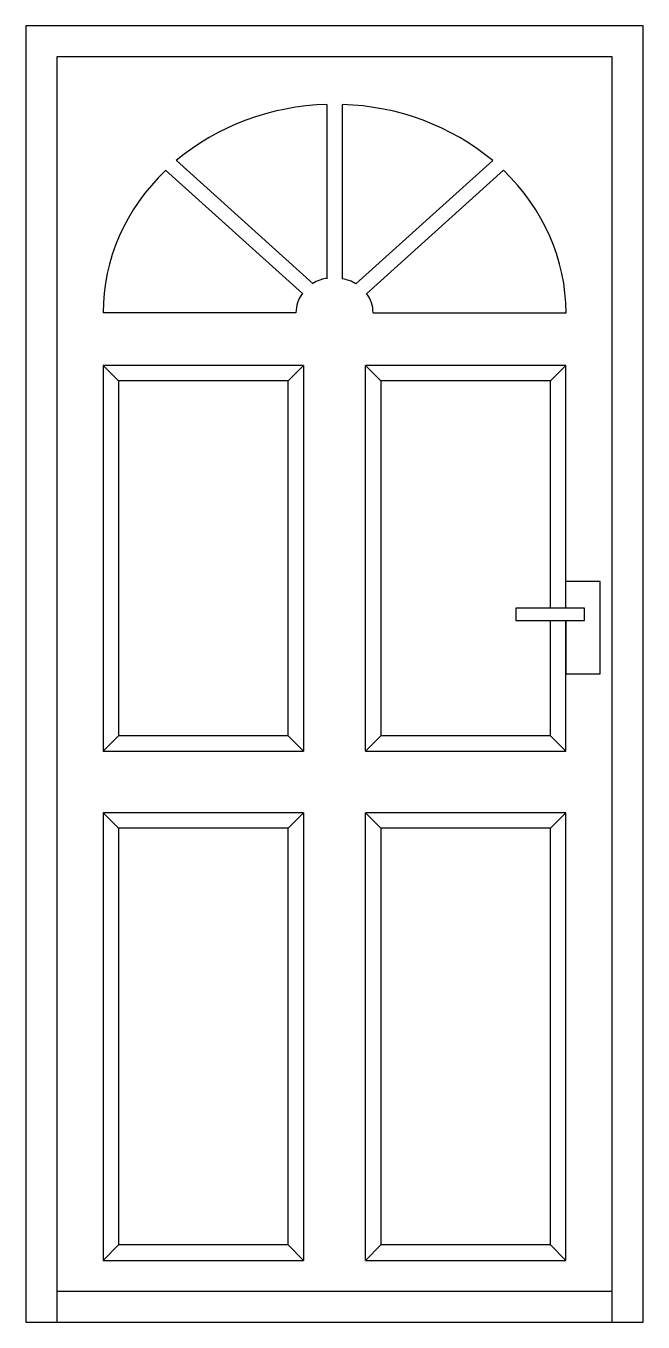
# Model space of a CAD drawing. Header units: millimetres. Extents: x -727.27 to -726.27, y 1775.63 to 1777.73.
import ezdxf

# ---------------------------------------------------------------- set-up
doc = ezdxf.new("R2010")
doc.units = ezdxf.units.MM
doc.header["$LTSCALE"] = 10
doc.layers.add('Portas', color=2, linetype='Continuous')

msp = doc.modelspace()

# ---------------------------------------------------------------- linework, layer by layer
at = {"layer": 'Portas'}
for p, q in [((-726.2656, 1777.7299), (-727.2656, 1777.7299)), ((-727.2656, 1777.7299), (-727.2656, 1775.63)), ((-726.2656, 1775.63), (-726.2656, 1777.7299)), ((-727.2656, 1775.63), (-726.2656, 1775.63))]:
    msp.add_line(p, q, dxfattribs=at)
at = {"layer": 'Portas', "color": 1}
for p, q in [((-726.3156, 1777.68), (-727.2156, 1777.68)), ((-727.2156, 1777.68), (-727.2156, 1775.63)), ((-726.3156, 1775.63), (-726.3156, 1777.68)), ((-726.7781, 1777.6027), (-726.7781, 1777.3204)), ((-726.7531, 1777.6027), (-726.7531, 1777.3204)), ((-727.0219, 1777.5117), (-726.8001, 1777.3122)), ((-726.731, 1777.3122), (-726.5093, 1777.5117)), ((-727.0394, 1777.496), (-726.8177, 1777.2964)), ((-726.4918, 1777.496), (-726.7135, 1777.2964)), ((-726.8281, 1777.2653), (-727.1406, 1777.2653)), ((-726.7031, 1777.2653), (-726.3905, 1777.2653)), ((-727.1406, 1777.18), (-727.1406, 1776.555)), ((-726.8156, 1777.18), (-727.1406, 1777.18)), ((-727.1406, 1777.18), (-727.1156, 1777.155)), ((-726.8156, 1777.18), (-726.8406, 1777.155)), ((-726.8156, 1777.18), (-726.8156, 1776.555)), ((-726.7156, 1776.555), (-726.7156, 1777.18)), ((-726.7156, 1777.18), (-726.6906, 1777.155)), ((-726.3906, 1777.18), (-726.7156, 1777.18)), ((-726.3906, 1777.18), (-726.4156, 1777.155)), ((-726.3906, 1776.7867), (-726.3906, 1777.18)), ((-727.1156, 1777.155), (-727.1156, 1776.58)), ((-726.8406, 1777.155), (-727.1156, 1777.155)), ((-726.8406, 1776.58), (-726.8406, 1777.155)), ((-726.6906, 1777.155), (-726.6906, 1776.58)), ((-726.4156, 1777.155), (-726.6906, 1777.155)), ((-726.4156, 1776.7867), (-726.4156, 1777.155)), ((-726.3351, 1776.83), (-726.3906, 1776.83)), ((-726.3906, 1776.7867), (-726.3906, 1776.83)), ((-726.3351, 1776.68), (-726.3351, 1776.83)), ((-726.3606, 1776.7867), (-726.4718, 1776.7867)), ((-726.4718, 1776.7867), (-726.4718, 1776.7667)), ((-726.3606, 1776.7667), (-726.3606, 1776.7867)), ((-726.4718, 1776.7667), (-726.3606, 1776.7667)), ((-726.4156, 1776.58), (-726.4156, 1776.7667)), ((-726.3906, 1776.7667), (-726.3906, 1776.68)), ((-726.3906, 1776.555), (-726.3906, 1776.7667)), ((-726.3906, 1776.68), (-726.3351, 1776.68)), ((-727.1406, 1776.555), (-727.1156, 1776.58)), ((-726.8406, 1776.58), (-727.1156, 1776.58)), ((-726.8156, 1776.555), (-726.8406, 1776.58)), ((-726.7156, 1776.555), (-726.6906, 1776.58)), ((-726.4156, 1776.58), (-726.6906, 1776.58)), ((-726.3906, 1776.555), (-726.4156, 1776.58)), ((-727.1406, 1776.555), (-726.8156, 1776.555)), ((-726.7156, 1776.555), (-726.3906, 1776.555)), ((-727.1406, 1776.455), (-727.1156, 1776.43)), ((-726.8156, 1776.455), (-727.1406, 1776.455)), ((-727.1406, 1776.455), (-727.1406, 1775.73)), ((-726.8156, 1776.455), (-726.8406, 1776.43)), ((-726.8156, 1776.455), (-726.8156, 1775.73)), ((-726.3906, 1776.455), (-726.7156, 1776.455)), ((-726.7156, 1776.455), (-726.6906, 1776.43)), ((-726.7156, 1775.73), (-726.7156, 1776.455)), ((-726.3906, 1776.455), (-726.4156, 1776.43)), ((-726.3906, 1775.73), (-726.3906, 1776.455)), ((-726.8406, 1776.43), (-727.1156, 1776.43)), ((-727.1156, 1776.43), (-727.1156, 1775.755)), ((-726.8406, 1775.755), (-726.8406, 1776.43)), ((-726.4156, 1776.43), (-726.6906, 1776.43)), ((-726.6906, 1776.43), (-726.6906, 1775.755)), ((-726.4156, 1775.755), (-726.4156, 1776.43)), ((-727.1406, 1775.73), (-727.1156, 1775.755)), ((-726.8406, 1775.755), (-727.1156, 1775.755)), ((-726.8156, 1775.73), (-726.8406, 1775.755)), ((-726.7156, 1775.73), (-726.6906, 1775.755)), ((-726.4156, 1775.755), (-726.6906, 1775.755)), ((-726.3906, 1775.73), (-726.4156, 1775.755)), ((-727.1406, 1775.73), (-726.8156, 1775.73)), ((-726.7156, 1775.73), (-726.3906, 1775.73)), ((-727.2156, 1775.68), (-726.3156, 1775.68))]:
    msp.add_line(p, q, dxfattribs=at)
for major_axis, start_param, end_param in [((-0.3751, 0), -1.53749, -0.818401), ((-0.375, 0), 3.959969, 4.679077), ((-0.375, 0), -0.752394, 0.00003), ((0.3751, 0), 0.000015, 0.752399), ((-0.0634, 0), -1.384089, -0.984878), ((0.0625, 0), 0.984769, 1.369474), ((-0.0625, 0), -0.586072, 0.00005), ((0.0625, 0), 0.000034, 0.586267)]:
    msp.add_ellipse((-726.7656, 1777.2653), major_axis=major_axis, ratio=0.900001, start_param=start_param, end_param=end_param, dxfattribs=at)

doc.saveas('drawing.dxf')
